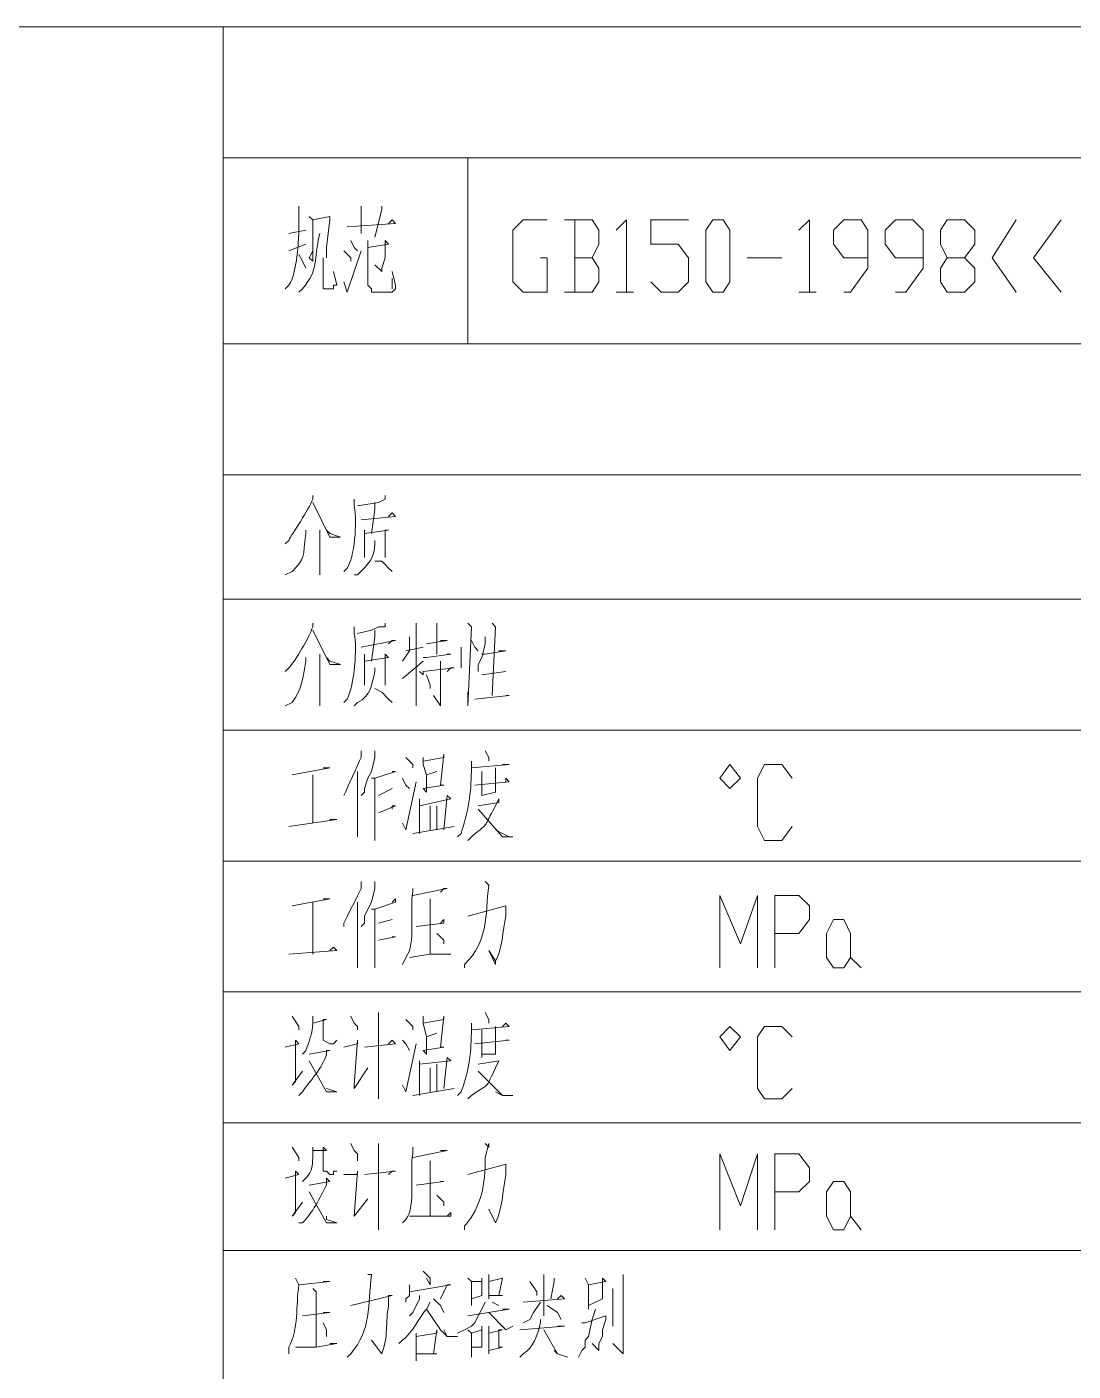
# Model space of a CAD drawing. Extents: x 14941 to 23337, y 2870 to 15192.
# Drawn here: x 21374 to 22218, y 14108 to 15192 of the extents above; entities that cross this region are included whole.
import ezdxf

# ---------------------------------------------------------------- set-up
doc = ezdxf.new("R2010")
doc.units = 0
doc.header["$LTSCALE"] = 8
doc.layers.add('1', color=1, linetype='Continuous')

msp = doc.modelspace()

# ---------------------------------------------------------------- linework, layer by layer
at = {"layer": '1', "color": 0, "lineweight": 18}
for points in [[(14941.2, 2869.9), (14941.2, 15192.1), (23334.1, 15192.1)], [(23334.1, 11785.5), (23334.1, 15192.1), (21532, 15192.1), (21532, 10840)]]:
    msp.add_lwpolyline(points, dxfattribs=at)
at = {"layer": '1', "color": 0, "lineweight": 5}
for points in [[(23334.1, 15086.4), (21532, 15086.4)], [(21729.5, 14936.3), (21729.5, 15086.4)], [(21643.3, 15047.5), (21643.3, 15044.7), (21643.3, 15025.3)], [(21659.9, 15047.5), (21659.9, 15044.7), (21654.4, 15022.5)], [(21601.5, 15039.2), (21604.3, 15036.4), (21604.3, 15003), (21601.5, 15005.8), (21604.3, 15011.4)], [(21604.3, 15036.4), (21618.2, 15039.2), (21618.2, 15039.2), (21618.2, 15036.4), (21615.4, 15014.1), (21615.4, 15005.8), (21615.4, 15008.6), (21615.4, 15011.4)], [(21632.1, 15030.8), (21671.1, 15033.6), (21668.3, 15036.4), (21665.5, 15033.6)], [(21787.9, 15005.8), (21793.4, 15005.8), (21793.4, 14978), (21774, 14978), (21765.6, 14986.3), (21765.6, 15028), (21774, 15036.4), (21793.4, 15036.4)], [(21829.6, 15005.8), (21835.1, 15016.9), (21835.1, 15028), (21829.6, 15036.4), (21807.3, 15036.4)], [(21815.7, 15036.4), (21815.7, 14978)], [(21849, 15028), (21857.4, 15036.4), (21857.4, 14978)], [(21876.9, 14986.3), (21885.2, 14978), (21899.1, 14978), (21907.4, 14986.3), (21907.4, 15005.8), (21899.1, 15016.9), (21876.9, 15016.9), (21876.9, 15036.4), (21907.4, 15036.4)], [(21926.9, 14978), (21921.4, 14986.3), (21921.4, 15028), (21926.9, 15036.4), (21935.3, 15036.4), (21940.8, 15028), (21940.8, 14986.3), (21935.3, 14978), (21926.9, 14978)], [(21996.4, 15028), (22004.8, 15036.4), (22004.8, 14978)], [(22032.6, 14978), (22038.1, 14978), (22052.1, 14997.5), (22052.1, 15028), (22046.5, 15036.4), (22032.6, 15036.4), (22024.2, 15028), (22024.2, 15016.9), (22032.6, 15005.8), (22052.1, 15005.8)], [(22074.3, 14978), (22082.6, 14978), (22096.5, 14997.5), (22096.5, 15028), (22088.2, 15036.4), (22074.3, 15036.4), (22066, 15028), (22066, 15016.9), (22074.3, 15005.8), (22096.5, 15005.8)], [(22116, 14978), (22110.5, 14986.3), (22110.5, 14997.5), (22116, 15005.8), (22129.9, 15005.8), (22138.3, 15016.9), (22138.3, 15028), (22129.9, 15036.4), (22116, 15036.4), (22110.5, 15028), (22110.5, 15016.9), (22116, 15005.8)], [(22171.6, 15036.4), (22152.2, 15005.8), (22171.6, 14978)], [(22207.8, 15036.4), (22185.5, 15005.8), (22207.8, 14978)], [(21584.9, 15025.3), (21598.8, 15028)], [(21584.9, 15011.4), (21598.8, 15016.9), (21598.8, 15016.9)], [(21629.4, 15011.4), (21634.9, 15005.8), (21634.9, 15003)], [(21629.4, 14986.3), (21632.1, 14978), (21643.3, 15011.4)], [(21634.9, 15019.7), (21637.7, 15014.1), (21640.5, 15011.4)], [(21668.3, 14994.7), (21671.1, 14983.6), (21671.1, 14980.8), (21668.3, 14978), (21659.9, 14978), (21654.4, 14978), (21651.6, 14978), (21651.6, 14980.8), (21648.8, 14983.6), (21648.8, 15014.1), (21648.8, 15019.7), (21648.8, 15014.1), (21665.5, 15016.9), (21662.7, 15019.7), (21662.7, 15014.1), (21662.7, 15005.8), (21659.9, 14997.5), (21659.9, 14994.7), (21654.4, 15000.2)], [(21593.2, 15008.6), (21596, 15003), (21598.8, 14997.5)], [(21612.7, 15005.8), (21612.7, 15003), (21612.7, 15003), (21612.7, 14983.6), (21612.7, 14983.6), (21612.7, 14980.8), (21621, 14980.8), (21621, 14983.6), (21623.8, 14983.6), (21621, 14994.7), (21623.8, 14983.6)], [(21654.4, 15000.2), (21659.9, 14994.7)], [(21807.3, 14978), (21829.6, 14978), (21835.1, 14986.3), (21835.1, 14997.5), (21829.6, 15005.8), (21815.7, 15005.8)], [(21954.7, 15005.8), (21982.5, 15005.8)], [(22129.9, 15005.8), (22138.3, 14997.5), (22138.3, 14986.3), (22129.9, 14978), (22116, 14978)], [(21668.3, 14989.1), (21668.3, 14980.8)], [(21849, 14978), (21863, 14978)], [(21996.4, 14978), (22010.3, 14978)], [(23334.1, 14936.3), (21532, 14936.3)], [(23334.1, 14830.6), (21532, 14830.6)], [(21604.3, 14808.4), (21618.2, 14780.5), (21626.6, 14780.5), (21618.2, 14783.3), (21615.4, 14786.1)], [(21662.7, 14813.9), (21662.7, 14811.1), (21657.2, 14808.4), (21640.5, 14805.6)], [(21654.4, 14808.4), (21654.4, 14802.8), (21651.6, 14783.3)], [(21643.3, 14794.5), (21671.1, 14797.2), (21668.3, 14800), (21665.5, 14797.2)], [(21609.9, 14786.1), (21609.9, 14750), (21609.9, 14758.3)], [(21646, 14786.1), (21646, 14783.3), (21646, 14763.9), (21646, 14766.6), (21646, 14769.4)], [(21646, 14783.3), (21665.5, 14786.1), (21662.7, 14786.1), (21662.7, 14772.2), (21662.7, 14766.6), (21662.7, 14763.9), (21662.7, 14766.6), (21662.7, 14769.4)], [(21654.4, 14761.1), (21659.9, 14761.1), (21662.7, 14758.3), (21665.5, 14755.5), (21668.3, 14752.7)], [(23334.1, 14730.5), (21532, 14730.5)], [(21662.7, 14711), (21662.7, 14708.2), (21657.2, 14708.2), (21651.6, 14705.5), (21640.5, 14702.7)], [(21687.8, 14711), (21687.8, 14708.2), (21687.8, 14708.2), (21687.8, 14644.3), (21687.8, 14655.4)], [(21704.4, 14711), (21704.4, 14708.2), (21704.4, 14708.2), (21704.4, 14686)], [(21729.5, 14711), (21732.2, 14708.2), (21729.5, 14644.3), (21729.5, 14649.8), (21729.5, 14655.4)], [(21748.9, 14711), (21751.7, 14708.2), (21748.9, 14652.6)], [(21604.3, 14705.5), (21618.2, 14677.7), (21626.6, 14677.7), (21618.2, 14680.4), (21615.4, 14683.2)], [(21643.3, 14691.6), (21671.1, 14697.1), (21668.3, 14697.1), (21665.5, 14694.3)], [(21654.4, 14705.5), (21654.4, 14699.9), (21651.6, 14680.4)], [(21682.2, 14699.9), (21682.2, 14697.1), (21682.2, 14688.8), (21676.6, 14680.4)], [(21696.1, 14694.3), (21696.1, 14694.3), (21712.8, 14697.1), (21710, 14697.1), (21707.2, 14697.1)], [(21732.2, 14697.1), (21735, 14691.6), (21737.8, 14688.8)], [(21743.4, 14699.9), (21743.4, 14694.3), (21740.6, 14683.2), (21737.8, 14677.7), (21737.8, 14672.1)], [(21609.9, 14686), (21609.9, 14644.3), (21609.9, 14652.6)], [(21646, 14686), (21646, 14680.4), (21646, 14661), (21646, 14663.7), (21646, 14666.5)], [(21646, 14680.4), (21665.5, 14683.2), (21662.7, 14686), (21662.7, 14669.3), (21662.7, 14663.7), (21662.7, 14661), (21662.7, 14663.7), (21662.7, 14666.5)], [(21679.4, 14688.8), (21693.3, 14691.6)], [(21693.3, 14683.2), (21696.1, 14683.2), (21696.1, 14683.2), (21715.6, 14686), (21715.6, 14686), (21712.8, 14686)], [(21723.9, 14691.6), (21723.9, 14680.4), (21723.9, 14674.9)], [(21740.6, 14686), (21743.4, 14686), (21760.1, 14688.8), (21757.3, 14688.8), (21754.5, 14688.8)], [(21676.6, 14666.5), (21676.6, 14666.5), (21693.3, 14680.4)], [(21690.5, 14672.1), (21693.3, 14669.3), (21693.3, 14672.1), (21718.3, 14674.9), (21715.6, 14674.9), (21712.8, 14672.1)], [(21707.2, 14680.4), (21707.2, 14649.8), (21707.2, 14647.1), (21707.2, 14644.3), (21701.7, 14652.6), (21707.2, 14644.3), (21707.2, 14647.1)], [(21696.1, 14669.3), (21698.9, 14661), (21698.9, 14658.2)], [(21740.6, 14669.3), (21760.1, 14672.1)], [(21654.4, 14658.2), (21659.9, 14655.4), (21665.5, 14649.8), (21668.3, 14647.1)], [(21735, 14649.8), (21762.8, 14652.6), (21762.8, 14652.6), (21760.1, 14652.6)], [(23334.1, 14624.8), (21532, 14624.8)], [(21654.4, 14608.1), (21654.4, 14602.6), (21651.6, 14591.4), (21648.8, 14585.9), (21646, 14577.5), (21646, 14574.8), (21643.3, 14572)], [(21679.4, 14602.6), (21685, 14597), (21685, 14594.2)], [(21693.3, 14602.6), (21693.3, 14597), (21696.1, 14588.7), (21696.1, 14574.8), (21693.3, 14577.5), (21710, 14580.3), (21707.2, 14580.3), (21710, 14605.3), (21710, 14602.6), (21693.3, 14599.8)], [(21743.4, 14608.1), (21746.2, 14602.6), (21746.2, 14599.8)], [(21587.6, 14588.7), (21618.2, 14594.2), (21615.4, 14594.2), (21612.7, 14594.2)], [(21604.3, 14588.7), (21604.3, 14549.7)], [(21640.5, 14591.4), (21640.5, 14538.6), (21640.5, 14549.7)], [(21651.6, 14585.9), (21654.4, 14585.9), (21671.1, 14591.4), (21671.1, 14591.4), (21668.3, 14591.4)], [(21696.1, 14588.7), (21704.4, 14591.4)], [(21732.2, 14594.2), (21762.8, 14597), (21760.1, 14597), (21757.3, 14597)], [(21740.6, 14591.4), (21740.6, 14588.7), (21740.6, 14572), (21740.6, 14572), (21751.7, 14574.8), (21751.7, 14574.8), (21751.7, 14591.4), (21751.7, 14594.2)], [(21932.5, 14585.9), (21940.8, 14597), (21949.2, 14585.9), (21940.8, 14577.5), (21932.5, 14585.9)], [(21990.9, 14546.9), (21982.5, 14535.8), (21968.6, 14535.8), (21963.1, 14546.9), (21963.1, 14585.9), (21968.6, 14597), (21982.5, 14597), (21990.9, 14585.9)], [(21654.4, 14585.9), (21654.4, 14535.8), (21654.4, 14546.9)], [(21657.2, 14572), (21668.3, 14577.5)], [(21676.6, 14585.9), (21679.4, 14580.3), (21682.2, 14577.5)], [(21676.6, 14549.7), (21679.4, 14544.2), (21687.8, 14583.1)], [(21735, 14580.3), (21762.8, 14583.1), (21760.1, 14585.9), (21760.1, 14583.1)], [(21710, 14544.2), (21712.8, 14572), (21715.6, 14569.2), (21690.5, 14563.6), (21690.5, 14569.2), (21690.5, 14563.6), (21690.5, 14541.4)], [(21657.2, 14558.1), (21671.1, 14563.6), (21668.3, 14563.6), (21668.3, 14560.9)], [(21698.9, 14544.2), (21698.9, 14563.6)], [(21704.4, 14563.6), (21704.4, 14560.9), (21704.4, 14544.2)], [(21737.8, 14560.9), (21737.8, 14560.9), (21757.3, 14538.6), (21765.6, 14538.6), (21762.8, 14538.6), (21757.3, 14541.4), (21751.7, 14544.2)], [(21584.9, 14546.9), (21623.8, 14552.5), (21621, 14552.5), (21618.2, 14552.5)], [(21685, 14541.4), (21718.3, 14546.9)], [(23334.1, 14519.1), (21532, 14519.1)], [(21654.4, 14502.5), (21654.4, 14496.9), (21651.6, 14485.8), (21648.8, 14480.2), (21646, 14474.6), (21646, 14469.1), (21643.3, 14466.3)], [(21685, 14491.3), (21712.8, 14496.9), (21710, 14496.9), (21707.2, 14494.1)], [(21932.5, 14432.9), (21932.5, 14491.3), (21949.2, 14452.4), (21963.1, 14491.3), (21963.1, 14432.9)], [(21977, 14432.9), (21977, 14491.3), (21996.4, 14491.3), (22004.8, 14483), (22004.8, 14471.9), (21996.4, 14460.7), (21977, 14460.7)], [(21587.6, 14483), (21618.2, 14488.5), (21615.4, 14488.5), (21612.7, 14488.5)], [(21604.3, 14485.8), (21604.3, 14444.1)], [(21640.5, 14485.8), (21640.5, 14432.9), (21640.5, 14444.1)], [(21651.6, 14480.2), (21654.4, 14480.2), (21671.1, 14485.8), (21671.1, 14488.5), (21668.3, 14485.8)], [(21654.4, 14480.2), (21654.4, 14432.9), (21654.4, 14444.1)], [(21698.9, 14488.5), (21698.9, 14485.8), (21698.9, 14485.8), (21698.9, 14444.1)], [(21657.2, 14469.1), (21668.3, 14471.9)], [(21687.8, 14466.3), (21710, 14469.1), (21710, 14471.9), (21707.2, 14469.1)], [(22032.6, 14432.9), (22024.2, 14432.9), (22018.7, 14441.3), (22018.7, 14460.7), (22024.2, 14471.9), (22032.6, 14471.9), (22038.1, 14460.7), (22038.1, 14441.3), (22032.6, 14432.9)], [(21657.2, 14455.2), (21671.1, 14458), (21668.3, 14458), (21668.3, 14458)], [(21704.4, 14460.7), (21707.2, 14458), (21710, 14455.2), (21710, 14452.4)], [(21584.9, 14444.1), (21623.8, 14446.8), (21621, 14449.6), (21618.2, 14446.8)], [(21682.2, 14441.3), (21698.9, 14444.1), (21715.6, 14444.1), (21712.8, 14444.1)], [(22038.1, 14441.3), (22046.5, 14432.9)], [(23334.1, 14413.5), (21532, 14413.5)], [(21587.6, 14394), (21593.2, 14385.7), (21593.2, 14382.9)], [(21634.9, 14394), (21637.7, 14388.4), (21640.5, 14385.7), (21640.5, 14382.9)], [(21657.2, 14396.8), (21657.2, 14394), (21657.2, 14327.3), (21657.2, 14332.8), (21657.2, 14338.4)], [(21693.3, 14394), (21693.3, 14388.4), (21696.1, 14377.3), (21696.1, 14363.4), (21693.3, 14366.2), (21710, 14369), (21707.2, 14369), (21710, 14394), (21710, 14391.2), (21693.3, 14388.4)], [(21743.4, 14396.8), (21746.2, 14391.2), (21746.2, 14388.4)], [(21604.3, 14388.4), (21615.4, 14391.2), (21612.7, 14391.2), (21612.7, 14388.4), (21612.7, 14374.5), (21612.7, 14374.5), (21618.2, 14371.7), (21621, 14371.7), (21621, 14371.7), (21623.8, 14374.5)], [(21679.4, 14391.2), (21685, 14385.7), (21685, 14382.9)], [(21732.2, 14382.9), (21762.8, 14385.7), (21760.1, 14388.4), (21757.3, 14385.7)], [(21740.6, 14382.9), (21740.6, 14380.1), (21740.6, 14360.6), (21740.6, 14363.4), (21751.7, 14363.4), (21751.7, 14363.4), (21751.7, 14382.9), (21751.7, 14385.7)], [(21932.5, 14377.3), (21940.8, 14385.7), (21949.2, 14377.3), (21940.8, 14366.2), (21932.5, 14377.3)], [(21990.9, 14335.6), (21982.5, 14327.3), (21968.6, 14327.3), (21963.1, 14335.6), (21963.1, 14377.3), (21968.6, 14385.7), (21982.5, 14385.7), (21990.9, 14377.3)], [(21582.1, 14369), (21593.2, 14371.7), (21590.4, 14374.5), (21590.4, 14369), (21590.4, 14341.2), (21587.6, 14338.4), (21596, 14349.5)], [(21629.4, 14369), (21640.5, 14371.7), (21640.5, 14374.5), (21637.7, 14338.4), (21637.7, 14335.6), (21648.8, 14352.3)], [(21646, 14369), (21671.1, 14371.7), (21668.3, 14374.5), (21665.5, 14371.7)], [(21676.6, 14374.5), (21679.4, 14371.7), (21682.2, 14366.2)], [(21676.6, 14338.4), (21679.4, 14332.8), (21687.8, 14371.7)], [(21696.1, 14377.3), (21704.4, 14380.1)], [(21735, 14371.7), (21762.8, 14374.5), (21760.1, 14374.5), (21760.1, 14374.5)], [(21710, 14335.6), (21712.8, 14360.6), (21715.6, 14357.8), (21690.5, 14355.1), (21690.5, 14357.8), (21690.5, 14355.1), (21690.5, 14330)], [(21601.5, 14357.8), (21601.5, 14357.8), (21615.4, 14332.8), (21623.8, 14332.8), (21615.4, 14335.6), (21615.4, 14335.6)], [(21698.9, 14332.8), (21698.9, 14352.3)], [(21704.4, 14355.1), (21704.4, 14352.3), (21704.4, 14332.8)], [(21737.8, 14349.5), (21737.8, 14349.5), (21757.3, 14330), (21765.6, 14330), (21762.8, 14330), (21757.3, 14330), (21751.7, 14332.8)], [(21685, 14330), (21718.3, 14335.6)], [(23334.1, 14307.8), (21532, 14307.8)], [(21587.6, 14288.3), (21593.2, 14280), (21593.2, 14277.2)], [(21604.3, 14285.5), (21615.4, 14285.5), (21612.7, 14288.3), (21612.7, 14282.8), (21612.7, 14268.9), (21612.7, 14268.9), (21615.4, 14268.9), (21618.2, 14266.1), (21621, 14266.1), (21621, 14268.9), (21623.8, 14268.9)], [(21634.9, 14291.1), (21637.7, 14285.5), (21640.5, 14282.8), (21640.5, 14277.2)], [(21657.2, 14291.1), (21657.2, 14288.3), (21657.2, 14221.6), (21657.2, 14227.1), (21657.2, 14232.7)], [(21685, 14280), (21712.8, 14285.5), (21710, 14285.5), (21707.2, 14285.5)], [(21698.9, 14277.2), (21698.9, 14277.2), (21698.9, 14277.2), (21698.9, 14232.7)], [(21932.5, 14221.6), (21932.5, 14282.8), (21949.2, 14241), (21963.1, 14282.8), (21963.1, 14221.6)], [(21977, 14221.6), (21977, 14282.8), (21996.4, 14282.8), (22004.8, 14271.6), (22004.8, 14260.5), (21996.4, 14252.2), (21977, 14252.2)], [(21582.1, 14263.3), (21593.2, 14266.1), (21590.4, 14268.9), (21590.4, 14263.3), (21590.4, 14235.5), (21587.6, 14232.7), (21596, 14243.8)], [(21629.4, 14266.1), (21640.5, 14266.1), (21640.5, 14268.9), (21637.7, 14232.7), (21637.7, 14232.7), (21648.8, 14246.6)], [(21646, 14266.1), (21671.1, 14268.9), (21668.3, 14268.9), (21665.5, 14266.1)], [(21601.5, 14252.2), (21601.5, 14252.2), (21615.4, 14227.1), (21623.8, 14227.1), (21615.4, 14229.9), (21615.4, 14232.7)], [(21687.8, 14257.7), (21710, 14260.5), (21710, 14260.5), (21707.2, 14260.5)], [(22032.6, 14221.6), (22024.2, 14221.6), (22018.7, 14232.7), (22018.7, 14252.2), (22024.2, 14260.5), (22032.6, 14260.5), (22038.1, 14252.2), (22038.1, 14232.7), (22032.6, 14221.6)], [(21704.4, 14249.4), (21707.2, 14246.6), (21710, 14243.8), (21710, 14241)], [(21682.2, 14232.7), (21715.6, 14232.7), (21715.6, 14235.5), (21712.8, 14232.7)], [(22038.1, 14232.7), (22046.5, 14221.6)], [(23334.1, 14204.9), (21532, 14204.9)], [(21693.3, 14188.2), (21698.9, 14182.6), (21698.9, 14177.1), (21696.1, 14182.6)], [(21593.2, 14177.1), (21618.2, 14179.9), (21618.2, 14179.9), (21612.7, 14179.9)], [(21682.2, 14177.1), (21682.2, 14168.7), (21679.4, 14166), (21679.4, 14163.2), (21679.4, 14166), (21682.2, 14168.7)], [(21682.2, 14171.5), (21715.6, 14177.1), (21712.8, 14177.1), (21707.2, 14166)], [(21729.5, 14182.6), (21732.2, 14179.9), (21732.2, 14174.3), (21732.2, 14160.4), (21732.2, 14166), (21740.6, 14168.7), (21740.6, 14168.7), (21740.6, 14182.6), (21740.6, 14179.9), (21732.2, 14179.9)], [(21746.2, 14185.4), (21746.2, 14179.9), (21746.2, 14166), (21746.2, 14168.7), (21757.3, 14168.7), (21754.5, 14168.7), (21757.3, 14182.6), (21757.3, 14182.6), (21746.2, 14179.9)], [(21779.5, 14179.9), (21785.1, 14171.5), (21785.1, 14168.7)], [(21790.6, 14185.4), (21790.6, 14182.6), (21790.6, 14152.1), (21790.6, 14154.8), (21790.6, 14160.4)], [(21799, 14182.6), (21799, 14179.9), (21796.2, 14166)], [(21824, 14182.6), (21826.8, 14177.1), (21826.8, 14157.6), (21826.8, 14160.4), (21837.9, 14166), (21837.9, 14166), (21837.9, 14182.6), (21840.7, 14179.9), (21826.8, 14177.1)], [(21854.6, 14185.4), (21854.6, 14179.9), (21854.6, 14179.9), (21854.6, 14124.2), (21854.6, 14121.5), (21846.3, 14129.8), (21854.6, 14121.5), (21854.6, 14124.2)], [(21604.3, 14174.3), (21607.1, 14171.5), (21607.1, 14171.5), (21607.1, 14127)], [(21690.5, 14168.7), (21690.5, 14166), (21685, 14154.8), (21682.2, 14152.1)], [(21701.7, 14166), (21707.2, 14160.4), (21710, 14154.8), (21707.2, 14160.4)], [(21774, 14163.2), (21807.3, 14166), (21804.6, 14168.7), (21801.8, 14166)], [(21846.3, 14174.3), (21846.3, 14171.5), (21846.3, 14143.7), (21846.3, 14146.5), (21846.3, 14152.1)], [(21596, 14152.1), (21618.2, 14154.8), (21615.4, 14154.8), (21612.7, 14154.8)], [(21696.1, 14157.6), (21701.7, 14149.3), (21707.2, 14140.9), (21712.8, 14135.4), (21721.1, 14135.4), (21712.8, 14135.4), (21710, 14140.9)], [(21743.4, 14163.2), (21740.6, 14157.6), (21737.8, 14152.1), (21735, 14146.5), (21732.2, 14143.7), (21726.7, 14140.9), (21721.1, 14138.2)], [(21729.5, 14152.1), (21762.8, 14157.6), (21760.1, 14157.6), (21757.3, 14157.6)], [(21746.2, 14154.8), (21760.1, 14140.9), (21765.6, 14143.7), (21760.1, 14140.9), (21757.3, 14143.7)], [(21748.9, 14163.2), (21754.5, 14160.4), (21754.5, 14160.4)], [(21787.9, 14163.2), (21782.3, 14154.8), (21779.5, 14149.3), (21774, 14146.5)], [(21793.4, 14160.4), (21801.8, 14154.8), (21804.6, 14149.3)], [(21832.4, 14157.6), (21832.4, 14157.6), (21829.6, 14149.3), (21826.8, 14135.4), (21824, 14132.6), (21824, 14127), (21821.2, 14124.2), (21818.5, 14118.7)], [(21612.7, 14146.5), (21615.4, 14140.9), (21615.4, 14135.4)], [(21729.5, 14140.9), (21732.2, 14138.2), (21732.2, 14129.8), (21732.2, 14118.7), (21732.2, 14127), (21740.6, 14127), (21740.6, 14127), (21740.6, 14143.7), (21740.6, 14140.9), (21732.2, 14138.2)], [(21746.2, 14143.7), (21746.2, 14140.9), (21746.2, 14121.5), (21746.2, 14124.2), (21757.3, 14127), (21754.5, 14127), (21754.5, 14140.9), (21757.3, 14140.9), (21746.2, 14138.2)], [(21771.2, 14140.9), (21807.3, 14143.7), (21807.3, 14143.7), (21801.8, 14143.7)], [(21821.2, 14146.5), (21824, 14146.5), (21840.7, 14152.1), (21840.7, 14152.1), (21840.7, 14149.3), (21837.9, 14140.9), (21837.9, 14135.4), (21835.1, 14129.8), (21835.1, 14127), (21835.1, 14124.2), (21829.6, 14129.8)], [(21687.8, 14138.2), (21687.8, 14135.4), (21687.8, 14121.5), (21687.8, 14115.9), (21687.8, 14121.5), (21704.4, 14121.5), (21701.7, 14121.5), (21704.4, 14140.9), (21704.4, 14138.2), (21687.8, 14135.4)], [(21790.6, 14140.9), (21801.8, 14121.5), (21810.1, 14118.7), (21801.8, 14121.5), (21799, 14124.2)], [(21590.4, 14127), (21607.1, 14127), (21623.8, 14129.8), (21618.2, 14129.8)]]:
    msp.add_lwpolyline(points, dxfattribs=at)
for points, knots in [([(21593.2, 15047.5), (21593.2, 15047.5), (21593.2, 15042), (21593.2, 15042), (21593.2, 15030.8), (21593.2, 14994.7), (21584.9, 14983.6), (21584.9, 14983.6), (21582.1, 14980.8), (21582.1, 14980.8)], [0, 0, 0, 0, 1, 1, 1, 2, 2, 2, 3, 3, 3, 3]), ([(21609.9, 15025.3), (21609.9, 15025.3), (21609.9, 15025.3), (21609.9, 15025.3), (21604.3, 15003), (21609.9, 14997.5), (21596, 14980.8), (21596, 14980.8), (21593.2, 14978), (21593.2, 14978)], [0, 0, 0, 0, 1, 1, 1, 2, 2, 2, 3, 3, 3, 3]), ([(21604.3, 14813.9), (21604.3, 14813.9), (21604.3, 14811.1), (21604.3, 14811.1), (21601.5, 14802.8), (21587.6, 14783.3), (21584.9, 14777.8), (21584.9, 14777.8), (21582.1, 14775), (21582.1, 14775)], [0, 0, 0, 0, 1, 1, 1, 2, 2, 2, 3, 3, 3, 3]), ([(21637.7, 14811.1), (21637.7, 14811.1), (21637.7, 14805.6), (21637.7, 14805.6), (21640.5, 14791.7), (21637.7, 14763.9), (21632.1, 14755.5), (21632.1, 14755.5), (21629.4, 14752.7), (21629.4, 14752.7)], [0, 0, 0, 0, 1, 1, 1, 2, 2, 2, 3, 3, 3, 3]), ([(21598.8, 14786.1), (21598.8, 14786.1), (21598.8, 14783.3), (21598.8, 14783.3), (21596, 14763.9), (21598.8, 14763.9), (21587.6, 14752.7), (21587.6, 14752.7), (21582.1, 14750), (21582.1, 14750)], [0, 0, 0, 0, 1, 1, 1, 2, 2, 2, 3, 3, 3, 3]), ([(21654.4, 14777.8), (21654.4, 14777.8), (21654.4, 14775), (21654.4, 14775), (21654.4, 14763.9), (21648.8, 14758.3), (21640.5, 14750), (21640.5, 14750), (21637.7, 14750), (21637.7, 14750)], [0, 0, 0, 0, 1, 1, 1, 2, 2, 2, 3, 3, 3, 3]), ([(21604.3, 14711), (21604.3, 14711), (21604.3, 14708.2), (21604.3, 14708.2), (21601.5, 14699.9), (21590.4, 14680.4), (21584.9, 14674.9), (21584.9, 14674.9), (21582.1, 14672.1), (21582.1, 14672.1)], [0, 0, 0, 0, 1, 1, 1, 2, 2, 2, 3, 3, 3, 3]), ([(21637.7, 14708.2), (21637.7, 14708.2), (21637.7, 14702.7), (21637.7, 14702.7), (21640.5, 14691.6), (21637.7, 14661), (21632.1, 14649.8), (21632.1, 14649.8), (21629.4, 14647.1), (21629.4, 14647.1)], [0, 0, 0, 0, 1, 1, 1, 2, 2, 2, 3, 3, 3, 3]), ([(21598.8, 14683.2), (21598.8, 14683.2), (21598.8, 14680.4), (21598.8, 14680.4), (21596, 14666.5), (21596, 14658.2), (21587.6, 14647.1), (21587.6, 14647.1), (21582.1, 14644.3), (21582.1, 14644.3)], [0, 0, 0, 0, 1, 1, 1, 2, 2, 2, 3, 3, 3, 3]), ([(21654.4, 14674.9), (21654.4, 14674.9), (21654.4, 14672.1), (21654.4, 14672.1), (21651.6, 14661), (21651.6, 14652.6), (21640.5, 14647.1), (21640.5, 14647.1), (21637.7, 14644.3), (21637.7, 14644.3)], [0, 0, 0, 0, 1, 1, 1, 2, 2, 2, 3, 3, 3, 3]), ([(21643.3, 14608.1), (21643.3, 14608.1), (21643.3, 14602.6), (21643.3, 14602.6), (21640.5, 14597), (21632.1, 14577.5), (21629.4, 14572), (21629.4, 14572), (21629.4, 14572), (21629.4, 14572)], [0, 0, 0, 0, 1, 1, 1, 2, 2, 2, 3, 3, 3, 3]), ([(21732.2, 14599.8), (21732.2, 14599.8), (21732.2, 14591.4), (21732.2, 14591.4), (21732.2, 14574.8), (21729.5, 14558.1), (21723.9, 14541.4), (21723.9, 14541.4), (21721.1, 14538.6), (21721.1, 14538.6)], [0, 0, 0, 0, 1, 1, 1, 2, 2, 2, 3, 3, 3, 3]), ([(21737.8, 14563.6), (21737.8, 14563.6), (21754.5, 14566.4), (21754.5, 14566.4), (21754.5, 14566.4), (21754.5, 14569.2), (21754.5, 14569.2), (21754.5, 14569.2), (21751.7, 14563.6), (21751.7, 14563.6), (21740.6, 14544.2), (21748.9, 14552.5), (21732.2, 14538.6), (21732.2, 14538.6), (21729.5, 14535.8), (21729.5, 14535.8)], [0, 0, 0, 0, 1, 1, 1, 2, 2, 2, 3, 3, 3, 4, 4, 4, 5, 5, 5, 5]), ([(21643.3, 14502.5), (21643.3, 14502.5), (21643.3, 14496.9), (21643.3, 14496.9), (21640.5, 14491.3), (21632.1, 14474.6), (21629.4, 14469.1), (21629.4, 14469.1), (21629.4, 14466.3), (21629.4, 14466.3)], [0, 0, 0, 0, 1, 1, 1, 2, 2, 2, 3, 3, 3, 3]), ([(21743.4, 14502.5), (21743.4, 14502.5), (21746.2, 14499.7), (21746.2, 14499.7), (21743.4, 14474.6), (21746.2, 14455.2), (21726.7, 14435.7), (21726.7, 14435.7), (21726.7, 14432.9), (21726.7, 14432.9)], [0, 0, 0, 0, 1, 1, 1, 2, 2, 2, 3, 3, 3, 3]), ([(21685, 14496.9), (21685, 14496.9), (21685, 14494.1), (21685, 14494.1), (21682.2, 14480.2), (21687.8, 14452.4), (21679.4, 14441.3), (21679.4, 14441.3), (21676.6, 14435.7), (21676.6, 14435.7)], [0, 0, 0, 0, 1, 1, 1, 2, 2, 2, 3, 3, 3, 3]), ([(21729.5, 14474.6), (21729.5, 14474.6), (21760.1, 14483), (21760.1, 14483), (21760.1, 14483), (21760.1, 14483), (21760.1, 14483), (21760.1, 14483), (21760.1, 14474.6), (21760.1, 14474.6), (21757.3, 14463.5), (21757.3, 14446.8), (21751.7, 14438.5), (21751.7, 14438.5), (21751.7, 14435.7), (21751.7, 14435.7), (21751.7, 14435.7), (21746.2, 14446.8), (21746.2, 14446.8), (21746.2, 14446.8), (21751.7, 14438.5), (21751.7, 14438.5)], [0, 0, 0, 0, 1, 1, 1, 2, 2, 2, 3, 3, 3, 4, 4, 4, 5, 5, 5, 6, 6, 6, 7, 7, 7, 7]), ([(21604.3, 14394), (21604.3, 14394), (21604.3, 14388.4), (21604.3, 14388.4), (21604.3, 14380.1), (21601.5, 14374.5), (21598.8, 14366.2), (21598.8, 14366.2), (21596, 14363.4), (21596, 14363.4)], [0, 0, 0, 0, 1, 1, 1, 2, 2, 2, 3, 3, 3, 3]), ([(21732.2, 14388.4), (21732.2, 14388.4), (21732.2, 14380.1), (21732.2, 14380.1), (21732.2, 14363.4), (21729.5, 14346.7), (21723.9, 14332.8), (21723.9, 14332.8), (21721.1, 14330), (21721.1, 14330)], [0, 0, 0, 0, 1, 1, 1, 2, 2, 2, 3, 3, 3, 3]), ([(21601.5, 14363.4), (21601.5, 14363.4), (21618.2, 14366.2), (21618.2, 14366.2), (21618.2, 14366.2), (21615.4, 14366.2), (21615.4, 14366.2), (21615.4, 14366.2), (21615.4, 14363.4), (21615.4, 14363.4), (21612.7, 14352.3), (21601.5, 14341.2), (21596, 14332.8), (21596, 14332.8), (21593.2, 14330), (21593.2, 14330)], [0, 0, 0, 0, 1, 1, 1, 2, 2, 2, 3, 3, 3, 4, 4, 4, 5, 5, 5, 5]), ([(21737.8, 14355.1), (21737.8, 14355.1), (21754.5, 14357.8), (21754.5, 14357.8), (21754.5, 14357.8), (21754.5, 14357.8), (21754.5, 14357.8), (21754.5, 14357.8), (21751.7, 14352.3), (21751.7, 14352.3), (21743.4, 14335.6), (21748.9, 14341.2), (21732.2, 14330), (21732.2, 14330), (21729.5, 14327.3), (21729.5, 14327.3)], [0, 0, 0, 0, 1, 1, 1, 2, 2, 2, 3, 3, 3, 4, 4, 4, 5, 5, 5, 5]), ([(21604.3, 14288.3), (21604.3, 14288.3), (21604.3, 14282.8), (21604.3, 14282.8), (21604.3, 14274.4), (21604.3, 14268.9), (21598.8, 14263.3), (21598.8, 14263.3), (21596, 14260.5), (21596, 14260.5)], [0, 0, 0, 0, 1, 1, 1, 2, 2, 2, 3, 3, 3, 3]), ([(21685, 14288.3), (21685, 14288.3), (21685, 14282.8), (21685, 14282.8), (21682.2, 14268.9), (21687.8, 14241), (21679.4, 14229.9), (21679.4, 14229.9), (21676.6, 14227.1), (21676.6, 14227.1)], [0, 0, 0, 0, 1, 1, 1, 2, 2, 2, 3, 3, 3, 3]), ([(21743.4, 14291.1), (21743.4, 14291.1), (21746.2, 14288.3), (21746.2, 14288.3), (21746.2, 14288.3), (21746.2, 14291.1), (21746.2, 14291.1), (21746.2, 14291.1), (21743.4, 14280), (21743.4, 14280), (21743.4, 14257.7), (21740.6, 14241), (21726.7, 14224.4), (21726.7, 14224.4), (21726.7, 14221.6), (21726.7, 14221.6)], [0, 0, 0, 0, 1, 1, 1, 2, 2, 2, 3, 3, 3, 4, 4, 4, 5, 5, 5, 5]), ([(21729.5, 14266.1), (21729.5, 14266.1), (21760.1, 14274.4), (21760.1, 14274.4), (21760.1, 14274.4), (21760.1, 14274.4), (21760.1, 14274.4), (21760.1, 14274.4), (21760.1, 14266.1), (21760.1, 14266.1), (21757.3, 14252.2), (21757.3, 14238.3), (21751.7, 14227.1), (21751.7, 14227.1), (21751.7, 14227.1), (21751.7, 14227.1), (21751.7, 14227.1), (21746.2, 14238.3), (21746.2, 14238.3), (21746.2, 14238.3), (21751.7, 14227.1), (21751.7, 14227.1)], [0, 0, 0, 0, 1, 1, 1, 2, 2, 2, 3, 3, 3, 4, 4, 4, 5, 5, 5, 6, 6, 6, 7, 7, 7, 7]), ([(21601.5, 14257.7), (21601.5, 14257.7), (21618.2, 14260.5), (21618.2, 14260.5), (21618.2, 14260.5), (21615.4, 14263.3), (21615.4, 14263.3), (21615.4, 14263.3), (21615.4, 14257.7), (21615.4, 14257.7), (21609.9, 14246.6), (21604.3, 14235.5), (21596, 14227.1), (21596, 14227.1), (21593.2, 14227.1), (21593.2, 14227.1)], [0, 0, 0, 0, 1, 1, 1, 2, 2, 2, 3, 3, 3, 4, 4, 4, 5, 5, 5, 5]), ([(21590.4, 14182.6), (21590.4, 14182.6), (21593.2, 14177.1), (21593.2, 14177.1), (21590.4, 14160.4), (21593.2, 14140.9), (21584.9, 14127), (21584.9, 14127), (21584.9, 14121.5), (21584.9, 14121.5)], [0, 0, 0, 0, 1, 1, 1, 2, 2, 2, 3, 3, 3, 3]), ([(21648.8, 14185.4), (21648.8, 14185.4), (21651.6, 14185.4), (21651.6, 14185.4), (21648.8, 14160.4), (21651.6, 14140.9), (21634.9, 14121.5), (21634.9, 14121.5), (21632.1, 14118.7), (21632.1, 14118.7)], [0, 0, 0, 0, 1, 1, 1, 2, 2, 2, 3, 3, 3, 3]), ([(21634.9, 14160.4), (21634.9, 14160.4), (21668.3, 14168.7), (21668.3, 14168.7), (21668.3, 14168.7), (21665.5, 14168.7), (21665.5, 14168.7), (21665.5, 14168.7), (21665.5, 14160.4), (21665.5, 14160.4), (21662.7, 14146.5), (21665.5, 14135.4), (21659.9, 14121.5), (21659.9, 14121.5), (21659.9, 14121.5), (21659.9, 14121.5), (21659.9, 14121.5), (21651.6, 14132.6), (21651.6, 14132.6), (21651.6, 14132.6), (21659.9, 14121.5), (21659.9, 14121.5)], [0, 0, 0, 0, 1, 1, 1, 2, 2, 2, 3, 3, 3, 4, 4, 4, 5, 5, 5, 6, 6, 6, 7, 7, 7, 7]), ([(21698.9, 14163.2), (21698.9, 14163.2), (21696.1, 14157.6), (21696.1, 14157.6), (21690.5, 14152.1), (21685, 14138.2), (21676.6, 14132.6), (21676.6, 14132.6), (21673.8, 14129.8), (21673.8, 14129.8)], [0, 0, 0, 0, 1, 1, 1, 2, 2, 2, 3, 3, 3, 3]), ([(21787.9, 14149.3), (21787.9, 14149.3), (21787.9, 14146.5), (21787.9, 14146.5), (21785.1, 14135.4), (21782.3, 14127), (21774, 14121.5), (21774, 14121.5), (21771.2, 14118.7), (21771.2, 14118.7)], [0, 0, 0, 0, 1, 1, 1, 2, 2, 2, 3, 3, 3, 3])]:
    msp.add_open_spline(points, degree=3, knots=knots, dxfattribs=at)

doc.saveas('drawing.dxf')
